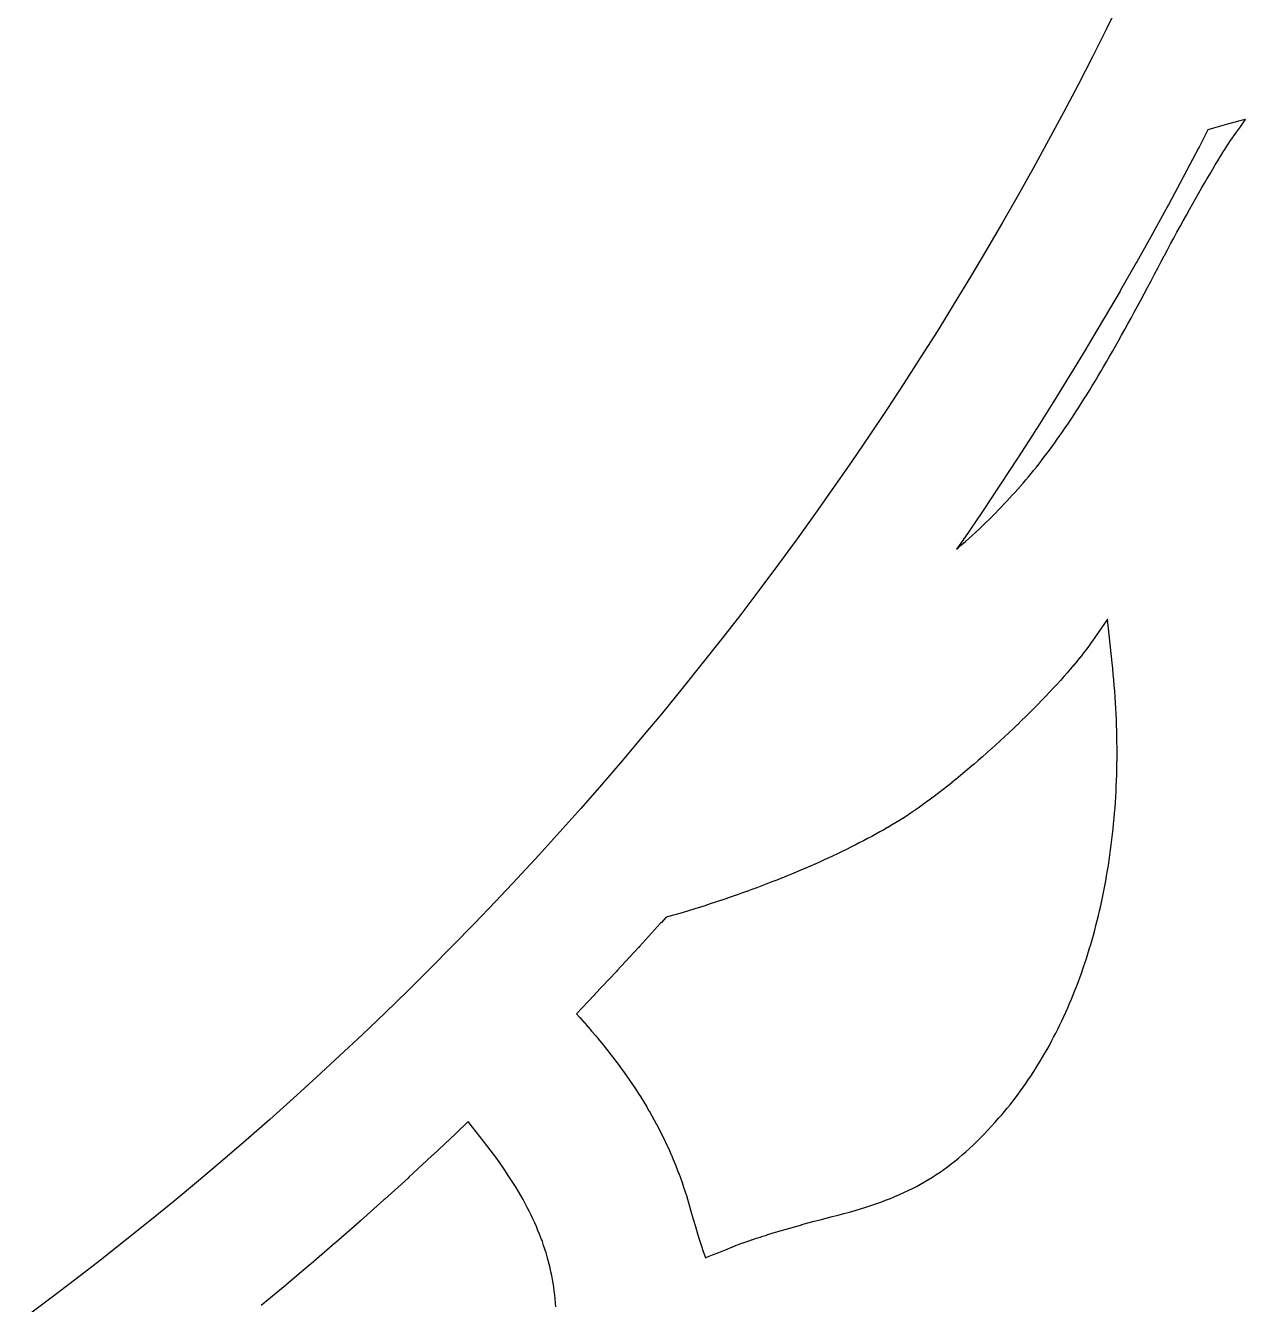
# Model space of a CAD drawing. Header units: millimetres. Extents: x 10 to 410, y 18 to 283.
# Drawn here: x 328.77 to 344.01, y 184.99 to 200.96 of the extents above; entities that cross this region are included whole.
import ezdxf

# ---------------------------------------------------------------- set-up
doc = ezdxf.new("R2010")
doc.units = ezdxf.units.MM
doc.layers.add('CUT', color=1, linetype='Continuous')

msp = doc.modelspace()

# ---------------------------------------------------------------- linework, layer by layer
at = {"layer": 'CUT'}
for points in [[(342.4457, 201.2733), (342.272, 200.9211), (342.0953, 200.5704), (341.9155, 200.2213), (341.7326, 199.8738), (341.5468, 199.5279), (341.3579, 199.1836), (341.166, 198.8409), (340.9711, 198.5), (340.7733, 198.1608), (340.5725, 197.8233), (340.3688, 197.4876), (340.1622, 197.1536), (339.9526, 196.8215), (339.7402, 196.4912), (339.5249, 196.1628), (339.3067, 195.8363), (339.0857, 195.5117), (338.8618, 195.1891), (338.6352, 194.8684), (338.4058, 194.5497), (338.1736, 194.233), (337.9386, 193.9183), (337.7009, 193.6057), (337.4605, 193.2952), (337.2174, 192.9868), (336.9716, 192.6806), (336.7231, 192.3765), (336.472, 192.0746), (336.2183, 191.7748), (335.9619, 191.4773), (335.703, 191.1821), (335.4415, 190.8891), (335.1775, 190.5984), (334.9109, 190.3101), (334.6418, 190.024), (334.3703, 189.7404), (334.0963, 189.4591), (333.8198, 189.1802), (333.5409, 188.9037), (333.2596, 188.6297), (332.976, 188.3582), (332.6899, 188.0891), (332.4016, 187.8225), (332.1109, 187.5585), (331.8179, 187.297), (331.5227, 187.0381), (331.2252, 186.7817), (330.9254, 186.528), (330.6235, 186.2769), (330.3194, 186.0284), (330.0132, 185.7826), (329.7048, 185.5395), (329.3943, 185.2991), (329.0817, 185.0614), (328.767, 184.8264)], [(335.3935, 184.9549), (335.3891, 185.0052), (335.3843, 185.0548), (335.3786, 185.1039), (335.3723, 185.1527), (335.3653, 185.2012), (335.3577, 185.2495), (335.3492, 185.2975), (335.3401, 185.3451), (335.3303, 185.3927), (335.3196, 185.4402), (335.3083, 185.4874), (335.2961, 185.5345), (335.2831, 185.5815), (335.2693, 185.6284), (335.2547, 185.6754), (335.2392, 185.7223), (335.2228, 185.7693), (335.2057, 185.8163), (335.1876, 185.8633), (335.1686, 185.9105), (335.1486, 185.9578), (335.1277, 186.0052), (335.1058, 186.053), (335.083, 186.1008), (335.0592, 186.1489), (335.0345, 186.1972), (335.0086, 186.2458), (334.9818, 186.2948), (334.9538, 186.344), (334.9249, 186.3937), (334.8948, 186.4437), (334.8635, 186.4941), (334.8312, 186.5451), (334.7979, 186.5964), (334.7634, 186.6481), (334.7276, 186.7003), (334.6906, 186.7533), (334.6526, 186.8066), (334.6133, 186.8605), (334.5727, 186.915), (334.5309, 186.9702), (334.488, 187.0259), (334.4437, 187.0824), (334.3982, 187.1395), (334.3512, 187.1974), (334.3031, 187.2559), (334.2941, 187.2666), (334.1515, 187.1302), (334.1509, 187.1296), (334.1407, 187.12), (333.8547, 186.8509), (333.8544, 186.8505), (333.8442, 186.841), (333.8439, 186.8408), (333.5555, 186.5742), (333.555, 186.5737), (333.5447, 186.5643), (333.5446, 186.5642), (333.254, 186.3001), (333.2534, 186.2996), (333.2429, 186.2902), (332.9499, 186.0287), (332.9396, 186.0195), (332.9388, 186.0188), (332.6435, 185.7599), (332.6431, 185.7595), (332.6326, 185.7504), (332.6324, 185.7503), (332.3349, 185.4939), (332.3343, 185.4934), (332.3237, 185.4844), (332.3236, 185.4843), (332.0238, 185.2305), (332.0231, 185.2299), (332.0125, 185.221), (331.7106, 184.9698)]]:
    msp.add_lwpolyline(points, dxfattribs=at)
for points in [[(340.3972, 194.4198), (340.4205, 194.4395), (340.4644, 194.4771), (340.5081, 194.5151), (340.5514, 194.5535), (340.5944, 194.5923), (340.6372, 194.6316), (340.6798, 194.6712), (340.722, 194.7112), (340.764, 194.7516), (340.8056, 194.7924), (340.8471, 194.8337), (340.8833, 194.8703), (340.9193, 194.9071), (340.9548, 194.9439), (340.99, 194.9809), (341.025, 195.0182), (341.0597, 195.0555), (341.094, 195.0931), (341.1282, 195.131), (341.1622, 195.1691), (341.1959, 195.2075), (341.2294, 195.2464), (341.2628, 195.2856), (341.296, 195.3251), (341.3292, 195.3651), (341.3621, 195.4055), (341.3949, 195.4464), (341.4277, 195.4877), (341.4603, 195.5296), (341.493, 195.5721), (341.5256, 195.6151), (341.5583, 195.6588), (341.5909, 195.703), (341.6235, 195.748), (341.6563, 195.7936), (341.689, 195.8399), (341.7218, 195.8869), (341.7548, 195.9349), (341.7878, 195.9834), (341.8209, 196.0329), (341.8543, 196.0832), (341.8877, 196.1343), (341.9214, 196.1864), (341.9552, 196.2393), (341.9893, 196.2933), (342.0235, 196.3482), (342.0581, 196.4041), (342.093, 196.461), (342.1281, 196.519), (342.1635, 196.5781), (342.1992, 196.6381), (342.2352, 196.6995), (342.2716, 196.762), (342.3084, 196.8256), (342.3456, 196.8905), (342.3832, 196.9565), (342.4211, 197.0239), (342.4596, 197.0925), (342.4984, 197.1625), (342.5378, 197.2337), (342.5776, 197.3063), (342.6179, 197.3804), (342.6588, 197.4557), (342.7002, 197.5326), (342.7421, 197.611), (342.7846, 197.6908), (342.8277, 197.7721), (342.8714, 197.8551), (342.9159, 197.9396), (342.9543, 198.0127), (342.9544, 198.013), (342.9932, 198.0863), (342.9934, 198.0866), (343.0325, 198.1599), (343.0326, 198.1602), (343.0719, 198.2333), (343.072, 198.2334), (343.1113, 198.3063), (343.1115, 198.3066), (343.1509, 198.379), (343.151, 198.3793), (343.1904, 198.4512), (343.1905, 198.4513), (343.2297, 198.5225), (343.2299, 198.5228), (343.2689, 198.5931), (343.2689, 198.5933), (343.3075, 198.6626), (343.3077, 198.6629), (343.346, 198.7311), (343.3461, 198.7313), (343.3839, 198.7982), (343.3841, 198.7985), (343.4214, 198.864), (343.4215, 198.8642), (343.4581, 198.9281), (343.4584, 198.9285), (343.4944, 198.9907), (343.4944, 198.9908), (343.5295, 199.0512), (343.5297, 199.0516), (343.5639, 199.1099), (343.5641, 199.1102), (343.5974, 199.1665), (343.5977, 199.1669), (343.6299, 199.2208), (343.6301, 199.2212), (343.6612, 199.2727), (343.6614, 199.273), (343.6912, 199.322), (343.6915, 199.3226), (343.7201, 199.3689), (343.7205, 199.3694), (343.7477, 199.4128), (343.7481, 199.4135), (343.7739, 199.4539), (343.7744, 199.4546), (343.7986, 199.4918), (343.7991, 199.4927), (343.8217, 199.5267), (343.8223, 199.5275), (343.8431, 199.5581), (343.8442, 199.5597), (343.8633, 199.5867), (343.8644, 199.5883), (343.8816, 199.6116), (343.9439, 199.6961), (343.9963, 199.7722), (344.0064, 199.7882), (344.0041, 199.7876), (343.9374, 199.77), (343.8632, 199.75), (343.7826, 199.7278), (343.6965, 199.7038), (343.6061, 199.6781), (343.5378, 199.6584), (343.4268, 199.4428), (343.4204, 199.4304), (343.42, 199.4297), (343.2371, 199.0822), (343.237, 199.0821), (343.2305, 199.0698), (343.2302, 199.0692), (343.0443, 198.7232), (343.0439, 198.7224), (343.0372, 198.7102), (342.8483, 198.3659), (342.8416, 198.3537), (342.8412, 198.3529), (342.6493, 198.0102), (342.6489, 198.0096), (342.6419, 197.9974), (342.4471, 197.6565), (342.4469, 197.656), (342.4399, 197.6439), (342.4397, 197.6436), (342.2418, 197.3043), (342.2348, 197.2923), (342.2343, 197.2916), (342.0335, 196.9541), (342.0333, 196.9538), (342.0261, 196.9418), (342.0259, 196.9413), (341.8222, 196.6056), (341.8219, 196.6052), (341.8146, 196.5933), (341.8144, 196.593), (341.6077, 196.2591), (341.6076, 196.2589), (341.6002, 196.247), (341.5999, 196.2464), (341.3904, 195.9143), (341.39, 195.9137), (341.3825, 195.902), (341.3824, 195.9019), (341.1699, 195.5716), (341.1697, 195.5712), (341.1621, 195.5595), (341.1618, 195.5592), (340.9465, 195.2308), (340.9464, 195.2306), (340.9387, 195.2189), (340.9383, 195.2183), (340.7201, 194.8918), (340.72, 194.8916), (340.7122, 194.88), (340.7119, 194.8795), (340.4909, 194.5549), (340.4906, 194.5546), (340.4827, 194.5431), (340.4825, 194.5427)], [(335.6485, 188.6172), (335.6925, 188.568), (335.6929, 188.5675), (335.7431, 188.5105), (335.7436, 188.51), (335.7928, 188.4534), (335.7933, 188.4528), (335.8415, 188.3965), (335.842, 188.3959), (335.8891, 188.34), (335.8895, 188.3395), (335.9357, 188.2839), (335.9364, 188.2831), (335.9815, 188.2277), (335.982, 188.2271), (336.0261, 188.172), (336.0266, 188.1713), (336.0697, 188.1165), (336.0702, 188.1159), (336.1124, 188.0613), (336.113, 188.0605), (336.1542, 188.0061), (336.1547, 188.0054), (336.195, 187.9512), (336.1956, 187.9504), (336.235, 187.8963), (336.2356, 187.8954), (336.274, 187.8415), (336.2746, 187.8408), (336.3122, 187.787), (336.3128, 187.786), (336.3494, 187.7323), (336.35, 187.7315), (336.3858, 187.6778), (336.3864, 187.6769), (336.4213, 187.6233), (336.4219, 187.6223), (336.4559, 187.5688), (336.4565, 187.5679), (336.4897, 187.5143), (336.4902, 187.5134), (336.5226, 187.4599), (336.5232, 187.4589), (336.5548, 187.4053), (336.5554, 187.4043), (336.5862, 187.3506), (336.5868, 187.3496), (336.6168, 187.2959), (336.6174, 187.2948), (336.6466, 187.241), (336.6472, 187.2398), (336.6756, 187.1858), (336.6761, 187.1849), (336.7038, 187.1309), (336.7043, 187.1298), (336.7313, 187.0755), (336.7319, 187.0744), (336.7581, 187.02), (336.7586, 187.0189), (336.7841, 186.9642), (336.7846, 186.9631), (336.8094, 186.9083), (336.8099, 186.9073), (336.8341, 186.8522), (336.8346, 186.8509), (336.858, 186.7955), (336.8584, 186.7945), (336.8812, 186.7388), (336.8817, 186.7378), (336.9039, 186.6818), (336.9043, 186.6806), (336.9258, 186.6243), (336.9262, 186.6232), (336.9471, 186.5666), (336.9476, 186.5654), (336.9678, 186.5083), (336.9681, 186.5074), (336.9878, 186.45), (336.9882, 186.4488), (337.0073, 186.3909), (337.0076, 186.3898), (337.0261, 186.3315), (337.0265, 186.3304), (337.0444, 186.2716), (337.0446, 186.2707), (337.062, 186.2115), (337.0623, 186.2105), (337.0792, 186.1507), (337.0793, 186.1505), (337.1071, 186.0514), (337.1344, 185.9573), (337.161, 185.8685), (337.1863, 185.7864), (337.2101, 185.7122), (337.232, 185.6469), (337.2516, 185.5918), (337.2603, 185.5689), (337.2852, 185.5778), (337.3504, 185.6027), (337.4265, 185.6328), (337.5106, 185.6667), (337.6003, 185.704), (337.6011, 185.7043), (337.6377, 185.7191), (337.6395, 185.7198), (337.6813, 185.7358), (337.6826, 185.7363), (337.7293, 185.7534), (337.7305, 185.7538), (337.7817, 185.7718), (337.7826, 185.7721), (337.8379, 185.791), (337.8387, 185.7913), (337.8978, 185.8109), (337.8985, 185.8111), (337.9609, 185.8313), (337.9617, 185.8316), (338.0271, 185.8522), (338.0275, 185.8523), (338.0955, 185.8734), (338.096, 185.8736), (338.1663, 185.895), (338.1668, 185.8951), (338.2389, 185.9166), (338.2395, 185.9168), (338.3132, 185.9383), (338.3135, 185.9384), (338.3882, 185.9599), (338.3889, 185.9601), (338.4644, 185.9813), (338.4647, 185.9814), (338.5405, 186.0024), (338.541, 186.0025), (338.6168, 186.0231), (338.6174, 186.0233), (338.6928, 186.0433), (338.6933, 186.0434), (338.768, 186.0628), (338.7686, 186.0629), (338.842, 186.0815), (338.917, 186.1006), (338.9899, 186.1199), (339.0608, 186.1394), (339.1301, 186.1593), (339.1976, 186.1794), (339.2636, 186.2), (339.3279, 186.2209), (339.3906, 186.2423), (339.4519, 186.2642), (339.5119, 186.2865), (339.5705, 186.3094), (339.6276, 186.3328), (339.6838, 186.3569), (339.7387, 186.3815), (339.7925, 186.4069), (339.8453, 186.433), (339.8972, 186.4597), (339.9481, 186.4873), (339.9982, 186.5157), (340.0477, 186.5449), (340.0963, 186.5749), (340.1443, 186.606), (340.1918, 186.638), (340.2388, 186.671), (340.2854, 186.7051), (340.3317, 186.7402), (340.3775, 186.7764), (340.4232, 186.8139), (340.4687, 186.8525), (340.5141, 186.8925), (340.5594, 186.9336), (340.6046, 186.9761), (340.65, 187.02), (340.6955, 187.0653), (340.7412, 187.112), (340.787, 187.1602), (340.8332, 187.2099), (340.8798, 187.2613), (340.9268, 187.3141), (340.9621, 187.3548), (340.997, 187.3959), (341.0315, 187.4378), (341.0657, 187.4801), (341.0995, 187.5228), (341.1327, 187.5659), (341.1657, 187.6097), (341.1982, 187.6539), (341.2304, 187.6986), (341.262, 187.7437), (341.2933, 187.7895), (341.3243, 187.8356), (341.3547, 187.8822), (341.3848, 187.9293), (341.4145, 187.9768), (341.4438, 188.0249), (341.4726, 188.0733), (341.5011, 188.1223), (341.5291, 188.1716), (341.5567, 188.2214), (341.5838, 188.2717), (341.6107, 188.3225), (341.637, 188.3735), (341.6628, 188.425), (341.6883, 188.4771), (341.7134, 188.5294), (341.738, 188.5823), (341.7623, 188.6355), (341.786, 188.689), (341.8093, 188.7431), (341.8323, 188.7976), (341.8548, 188.8525), (341.8768, 188.9076), (341.8984, 188.9632), (341.9196, 189.0194), (341.9404, 189.0757), (341.9607, 189.1324), (341.9805, 189.1896), (341.9999, 189.2471), (342.019, 189.3051), (342.0375, 189.3632), (342.0555, 189.4218), (342.0732, 189.4808), (342.0905, 189.5401), (342.1072, 189.5997), (342.1235, 189.6596), (342.1394, 189.72), (342.1548, 189.7806), (342.1697, 189.8416), (342.1842, 189.9029), (342.1982, 189.9645), (342.2118, 190.0265), (342.225, 190.0886), (342.2376, 190.1513), (342.2499, 190.2141), (342.2616, 190.2772), (342.2729, 190.3407), (342.2837, 190.4044), (342.294, 190.4685), (342.304, 190.5328), (342.3134, 190.5974), (342.3224, 190.6622), (342.3309, 190.7274), (342.3389, 190.7927), (342.3464, 190.8584), (342.3535, 190.9243), (342.3602, 190.9905), (342.3663, 191.0569), (342.3719, 191.1235), (342.3771, 191.1905), (342.3818, 191.2577), (342.3861, 191.325), (342.3898, 191.3927), (342.3931, 191.4604), (342.3959, 191.5285), (342.3981, 191.5968), (342.4, 191.6653), (342.4013, 191.734), (342.4022, 191.8029), (342.4025, 191.8719), (342.4024, 191.9413), (342.4018, 192.0108), (342.4007, 192.0805), (342.3991, 192.1503), (342.3971, 192.2203), (342.3944, 192.2905), (342.3913, 192.361), (342.3877, 192.4315), (342.3837, 192.5022), (342.3791, 192.5731), (342.3741, 192.6442), (342.3685, 192.7154), (342.3625, 192.7867), (342.3559, 192.8581), (342.3488, 192.9297), (342.3412, 193.0016), (342.282, 193.5449), (342.0963, 193.276), (342.0958, 193.2753), (342.0679, 193.2356), (342.0669, 193.2342), (342.0372, 193.1934), (342.0364, 193.1922), (342.005, 193.1504), (342.0041, 193.1493), (341.9711, 193.1066), (341.9705, 193.1058), (341.936, 193.0621), (341.9351, 193.061), (341.899, 193.0166), (341.8984, 193.016), (341.861, 192.9708), (341.8604, 192.9699), (341.8215, 192.9239), (341.8208, 192.9232), (341.7806, 192.8766), (341.78, 192.8759), (341.7385, 192.8287), (341.738, 192.8281), (341.6953, 192.7803), (341.6948, 192.7797), (341.651, 192.7314), (341.6504, 192.7308), (341.6054, 192.682), (341.6049, 192.6815), (341.5589, 192.6323), (341.5585, 192.6318), (341.5116, 192.5823), (341.5111, 192.5818), (341.4632, 192.532), (341.4628, 192.5316), (341.4141, 192.4815), (341.4135, 192.4809), (341.3639, 192.4307), (341.3636, 192.4304), (341.3133, 192.38), (341.3129, 192.3795), (341.2619, 192.329), (341.2614, 192.3286), (341.2097, 192.2781), (341.2093, 192.2777), (341.1571, 192.2272), (341.1567, 192.2268), (341.104, 192.1764), (341.1035, 192.176), (341.0503, 192.1258), (341.05, 192.1254), (340.9964, 192.0753), (340.996, 192.075), (340.942, 192.0251), (340.9415, 192.0247), (340.8873, 191.9752), (340.887, 191.9748), (340.8325, 191.9255), (340.832, 191.9251), (340.7774, 191.8763), (340.7771, 191.876), (340.7224, 191.8276), (340.7218, 191.8271), (340.667, 191.7793), (340.6666, 191.7789), (340.6117, 191.7316), (340.6113, 191.7313), (340.5566, 191.6846), (340.5562, 191.6843), (340.5016, 191.6382), (340.501, 191.6377), (340.4465, 191.5924), (340.4461, 191.5921), (340.3919, 191.5475), (340.3913, 191.547), (340.3373, 191.5033), (340.3368, 191.5029), (340.2832, 191.4601), (340.2827, 191.4597), (340.2296, 191.4178), (340.229, 191.4173), (340.1762, 191.3763), (340.1756, 191.3759), (340.1234, 191.336), (340.1228, 191.3355), (340.0712, 191.2967), (340.0704, 191.2961), (340.0194, 191.2585), (340.0188, 191.2581), (339.9685, 191.2216), (339.9678, 191.221), (339.9183, 191.1858), (339.9174, 191.1852), (339.8687, 191.1513), (339.8679, 191.1507), (339.82, 191.1181), (339.819, 191.1175), (339.7721, 191.0864), (339.771, 191.0857), (339.725, 191.056), (339.7239, 191.0552), (339.679, 191.0271), (339.6778, 191.0264), (339.634, 190.9998), (339.633, 190.9992), (339.5858, 190.9713), (339.585, 190.9709), (339.5372, 190.9432), (339.5368, 190.9429), (339.4884, 190.9152), (339.4877, 190.9148), (339.4388, 190.8873), (339.4383, 190.887), (339.3887, 190.8595), (339.3879, 190.8591), (339.3378, 190.8319), (339.3374, 190.8317), (339.2867, 190.8045), (339.2861, 190.8042), (339.2348, 190.7771), (339.2342, 190.7768), (339.1824, 190.7499), (339.1818, 190.7496), (339.1294, 190.7228), (339.1288, 190.7225), (339.0759, 190.6959), (339.0754, 190.6956), (339.0219, 190.6691), (339.0214, 190.6689), (338.9674, 190.6425), (338.9668, 190.6422), (338.9123, 190.616), (338.9118, 190.6157), (338.8567, 190.5896), (338.8562, 190.5894), (338.8007, 190.5635), (338.8002, 190.5632), (338.7441, 190.5374), (338.7435, 190.5372), (338.6869, 190.5116), (338.6865, 190.5114), (338.6294, 190.4859), (338.6289, 190.4857), (338.5714, 190.4604), (338.5708, 190.4601), (338.5127, 190.435), (338.5123, 190.4348), (338.4538, 190.4098), (338.4533, 190.4096), (338.3944, 190.3848), (338.3939, 190.3846), (338.3344, 190.3599), (338.334, 190.3597), (338.2741, 190.3352), (338.2735, 190.335), (338.2131, 190.3107), (338.2127, 190.3106), (338.152, 190.2865), (338.1514, 190.2862), (338.0901, 190.2623), (338.0898, 190.2622), (338.0282, 190.2384), (338.0277, 190.2382), (337.9656, 190.2146), (337.9652, 190.2144), (337.9027, 190.191), (337.9022, 190.1909), (337.8392, 190.1677), (337.8388, 190.1675), (337.7755, 190.1445), (337.775, 190.1443), (337.7113, 190.1215), (337.711, 190.1214), (337.6469, 190.0987), (337.6463, 190.0985), (337.5818, 190.0761), (337.5814, 190.076), (337.5165, 190.0538), (337.516, 190.0536), (337.4507, 190.0316), (337.4505, 190.0315), (337.3849, 190.0096), (337.3843, 190.0095), (337.3183, 189.9879), (337.3179, 189.9877), (337.2516, 189.9663), (337.2511, 189.9662), (337.1844, 189.9451), (337.1841, 189.945), (337.1171, 189.924), (337.1166, 189.9238), (337.0492, 189.9031), (337.0489, 189.903), (336.9812, 189.8824), (336.9806, 189.8822), (336.9126, 189.862), (336.9123, 189.862), (336.844, 189.8419), (336.8435, 189.8417), (336.7749, 189.8219), (336.7748, 189.8219), (336.7652, 189.8191), (336.7097, 189.757), (336.7004, 189.7466), (336.6999, 189.746), (336.4358, 189.4554), (336.4357, 189.4553), (336.4263, 189.445), (336.4258, 189.4445), (336.1592, 189.1561), (336.159, 189.1558), (336.1495, 189.1456), (336.1491, 189.1453), (335.88, 188.8593), (335.8704, 188.8491), (335.8698, 188.8484)]]:
    msp.add_lwpolyline(points, close=True, dxfattribs=at)

doc.saveas('drawing.dxf')
